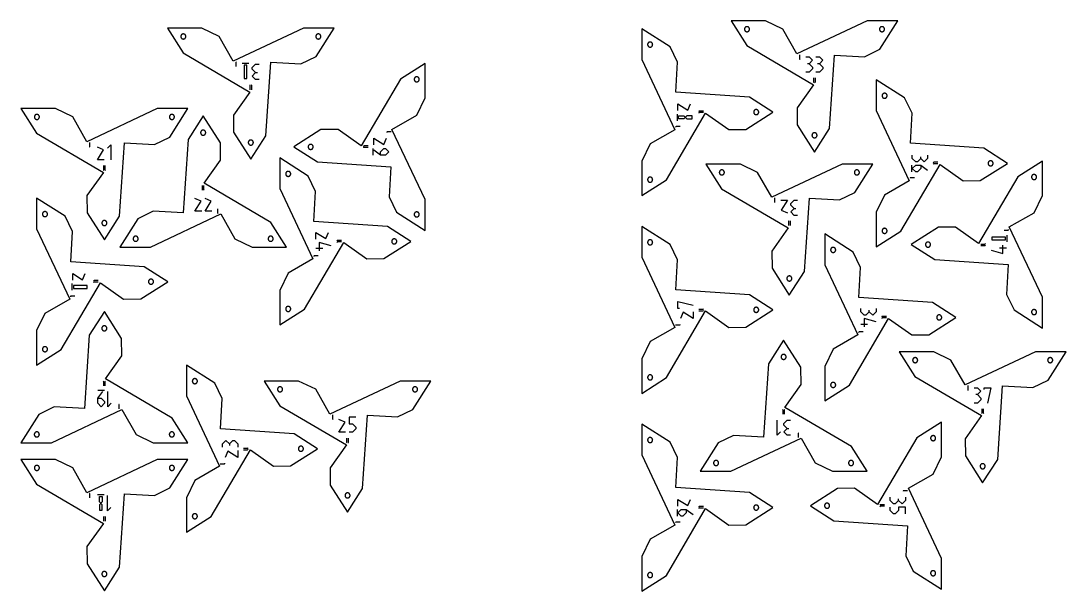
# Model space of a CAD drawing. Header units: centimetres. Extents: x 28 to 347, y 121 to 156.
# Drawn here: x 101.9 to 163.8, y 121.4 to 155.2 of the extents above; entities that cross this region are included whole.
import ezdxf

# ---------------------------------------------------------------- set-up
doc = ezdxf.new("R2010")
doc.units = ezdxf.units.CM
for name, color, linetype, true_color in [('Layer 01', 12, 'Continuous', 0xc80000), ('Layer 02', 192, 'Continuous', 0x7d26cd), ('Layer 03', 5, 'Continuous', 0x0000ff)]:
    doc.layers.add(name, color=color, linetype=linetype, true_color=true_color)

# ---------------------------------------------------------------- blocks, each defined once
blk = doc.blocks.new('k18')
at = {"layer": 'Layer 01'}
blk.add_lwpolyline([(111.794, 129.174), (109.976, 129.174), (105.811, 127.216), (104.973, 128.682), (103.95, 129.174), (101.906, 129.174), (102.836, 127.713), (106.79, 125.394), (105.815, 124.028), (105.83, 123.01), (106.85, 121.407), (107.74, 122.805), (108.036, 127.155), (109.816, 127.055), (110.725, 127.494)], close=True, dxfattribs=at)
for points in [[(102.702, 128.682), (102.702, 128.832), (102.852, 128.832), (103.002, 128.832), (103.002, 128.682), (103.002, 128.532), (102.852, 128.532), (102.702, 128.532), (102.702, 128.682)], [(110.702, 128.682), (110.702, 128.832), (110.852, 128.832), (111.002, 128.832), (111.002, 128.682), (111.002, 128.532), (110.852, 128.532), (110.702, 128.532), (110.702, 128.682)], [(106.702, 122.399), (106.702, 122.549), (106.852, 122.549), (107.002, 122.549), (107.002, 122.399), (107.002, 122.249), (106.852, 122.249), (106.702, 122.249), (106.702, 122.399)]]:
    blk.add_rational_spline(points, [1, 0.707106781187, 1, 0.707106781187, 1, 0.707106781187, 1, 0.707106781187, 1], degree=2, knots=[-0.9424778, -0.9424778, -0.9424778, -0.7068583, -0.7068583, -0.4712389, -0.4712389, -0.2356194, -0.2356194, 0, 0, 0], dxfattribs=at)
at = {"layer": 'Layer 02'}
for p, q in [((106.839, 127.09), (106.439, 127.09)), ((106.554, 126.677), (106.554, 126.993)), ((106.554, 126.993), (106.723, 126.993)), ((106.723, 126.993), (106.723, 126.677)), ((107.039, 126.14), (107.039, 127.04)), ((106.723, 126.502), (106.554, 126.677)), ((106.723, 126.677), (106.554, 126.502)), ((106.554, 126.502), (106.554, 126.187)), ((106.723, 126.187), (106.723, 126.502)), ((107.239, 126.34), (107.039, 126.14)), ((106.554, 126.187), (106.723, 126.187))]:
    blk.add_line(p, q, dxfattribs=at)
at = {"layer": 'Layer 03'}
for p, q in [((105.993, 126.904), (105.993, 127.144)), ((106.822, 125.53), (106.822, 125.77)), ((106.912, 125.53), (106.912, 125.77))]:
    blk.add_line(p, q, dxfattribs=at)
for centre in [(105.963, 127.144), (106.792, 125.77), (106.882, 125.77)]:
    blk.add_arc(centre, 0.03, 0, 90, dxfattribs=at)
blk = doc.blocks.new('k19')
at = {"layer": 'Layer 01'}
blk.add_lwpolyline([(101.906, 130.174), (103.724, 130.174), (107.889, 132.133), (108.727, 130.666), (109.75, 130.174), (111.794, 130.174), (110.864, 131.635), (106.911, 133.954), (107.885, 135.321), (107.87, 136.338), (106.85, 137.941), (105.96, 136.543), (105.665, 132.193), (103.884, 132.293), (102.975, 131.854)], close=True, dxfattribs=at)
for points in [[(106.698, 136.949), (106.698, 137.099), (106.848, 137.099), (106.998, 137.099), (106.998, 136.949), (106.998, 136.799), (106.848, 136.799), (106.698, 136.799), (106.698, 136.949)], [(102.698, 130.666), (102.698, 130.816), (102.848, 130.816), (102.998, 130.816), (102.998, 130.666), (102.998, 130.516), (102.848, 130.516), (102.698, 130.516), (102.698, 130.666)], [(110.698, 130.666), (110.698, 130.816), (110.848, 130.816), (110.998, 130.816), (110.998, 130.666), (110.998, 130.516), (110.848, 130.516), (110.698, 130.516), (110.698, 130.666)]]:
    blk.add_rational_spline(points, [1, 0.707106781187, 1, 0.707106781187, 1, 0.707106781187, 1, 0.707106781187, 1], degree=2, knots=[-0.9424778, -0.9424778, -0.9424778, -0.7068583, -0.7068583, -0.4712389, -0.4712389, -0.2356194, -0.2356194, 0, 0, 0], dxfattribs=at)
at = {"layer": 'Layer 02'}
for p, q in [((106.862, 133.259), (106.462, 133.259)), ((106.462, 132.809), (106.762, 133.209)), ((107.062, 132.309), (107.062, 133.209)), ((106.462, 132.809), (106.662, 132.809)), ((106.462, 132.509), (106.462, 132.809)), ((106.662, 132.809), (106.862, 132.609)), ((106.862, 132.609), (106.862, 132.509)), ((106.662, 132.309), (106.462, 132.509)), ((106.862, 132.509), (106.662, 132.309)), ((107.262, 132.509), (107.062, 132.309))]:
    blk.add_line(p, q, dxfattribs=at)
at = {"layer": 'Layer 03'}
for p, q in [((106.818, 133.549), (106.818, 133.789)), ((106.908, 133.549), (106.908, 133.789)), ((107.737, 132.175), (107.737, 132.415))]:
    blk.add_line(p, q, dxfattribs=at)
for centre in [(106.788, 133.789), (106.878, 133.789), (107.707, 132.415)]:
    blk.add_arc(centre, 0.03, 0, 90, dxfattribs=at)
blk = doc.blocks.new('k20')
at = {"layer": 'Layer 01'}
blk.add_lwpolyline([(102.839, 144.656), (102.839, 142.838), (104.797, 138.673), (103.331, 137.834), (102.839, 136.812), (102.839, 134.767), (104.3, 135.697), (106.619, 139.651), (107.985, 138.676), (109.003, 138.691), (110.605, 139.711), (109.208, 140.601), (104.858, 140.897), (104.958, 142.677), (104.519, 143.586)], close=True, dxfattribs=at)
for points in [[(103.331, 143.563), (103.181, 143.563), (103.181, 143.713), (103.181, 143.863), (103.331, 143.863), (103.481, 143.863), (103.481, 143.713), (103.481, 143.563), (103.331, 143.563)], [(109.614, 139.563), (109.464, 139.563), (109.464, 139.713), (109.464, 139.863), (109.614, 139.863), (109.764, 139.863), (109.764, 139.713), (109.764, 139.563), (109.614, 139.563)], [(103.331, 135.563), (103.181, 135.563), (103.181, 135.713), (103.181, 135.863), (103.331, 135.863), (103.481, 135.863), (103.481, 135.713), (103.481, 135.563), (103.331, 135.563)]]:
    blk.add_rational_spline(points, [1, 0.707106781187, 1, 0.707106781187, 1, 0.707106781187, 1, 0.707106781187, 1], degree=2, knots=[-0.9424778, -0.9424778, -0.9424778, -0.7068583, -0.7068583, -0.4712389, -0.4712389, -0.2356194, -0.2356194, 0, 0, 0], dxfattribs=at)
at = {"layer": 'Layer 02'}
for p, q in [((104.973, 139.8), (104.973, 140.2)), ((104.973, 140.2), (105.561, 139.831)), ((105.561, 139.831), (105.723, 140.2)), ((104.923, 139.6), (104.923, 139.2)), ((105.826, 139.485), (105.02, 139.485)), ((105.02, 139.485), (105.02, 139.315)), ((105.826, 139.315), (105.826, 139.485)), ((105.02, 139.315), (105.826, 139.315))]:
    blk.add_line(p, q, dxfattribs=at)
at = {"layer": 'Layer 03'}
for p, q in [((106.483, 139.774), (106.243, 139.774)), ((106.483, 139.684), (106.243, 139.684)), ((105.109, 138.854), (104.869, 138.854))]:
    blk.add_line(p, q, dxfattribs=at)
for centre in [(106.243, 139.744), (106.243, 139.654), (104.869, 138.824)]:
    blk.add_arc(centre, 0.03, 90, 180, dxfattribs=at)
blk = doc.blocks.new('k21')
at = {"layer": 'Layer 01'}
blk.add_lwpolyline([(111.794, 149.96), (109.976, 149.96), (105.811, 148.002), (104.973, 149.469), (103.95, 149.96), (101.906, 149.96), (102.836, 148.5), (106.79, 146.18), (105.815, 144.814), (105.83, 143.796), (106.85, 142.194), (107.74, 143.591), (108.036, 147.941), (109.816, 147.842), (110.725, 148.28)], close=True, dxfattribs=at)
for points in [[(103.002, 149.469), (103.002, 149.319), (102.852, 149.319), (102.702, 149.319), (102.702, 149.469), (102.702, 149.619), (102.852, 149.619), (103.002, 149.619), (103.002, 149.469)], [(111.002, 149.469), (111.002, 149.319), (110.852, 149.319), (110.702, 149.319), (110.702, 149.469), (110.702, 149.619), (110.852, 149.619), (111.002, 149.619), (111.002, 149.469)], [(107.002, 143.185), (107.002, 143.035), (106.852, 143.035), (106.702, 143.035), (106.702, 143.185), (106.702, 143.335), (106.852, 143.335), (107.002, 143.335), (107.002, 143.185)]]:
    blk.add_rational_spline(points, [1, 0.707106781187, 1, 0.707106781187, 1, 0.707106781187, 1, 0.707106781187, 1], degree=2, knots=[-0.9424778, -0.9424778, -0.9424778, -0.7068583, -0.7068583, -0.4712389, -0.4712389, -0.2356194, -0.2356194, 0, 0, 0], dxfattribs=at)
at = {"layer": 'Layer 02'}
for p, q in [((106.807, 147.514), (106.439, 147.676)), ((106.439, 146.926), (106.807, 147.514)), ((107.039, 147.626), (107.239, 147.826)), ((107.239, 147.826), (107.239, 146.926)), ((106.839, 146.926), (106.439, 146.926))]:
    blk.add_line(p, q, dxfattribs=at)
at = {"layer": 'Layer 03'}
for p, q in [((105.963, 147.96), (105.963, 147.72)), ((106.792, 146.586), (106.792, 146.346)), ((106.882, 146.586), (106.882, 146.346))]:
    blk.add_line(p, q, dxfattribs=at)
for centre in [(105.993, 147.72), (106.822, 146.346), (106.912, 146.346)]:
    blk.add_arc(centre, 0.03, 180, 270, dxfattribs=at)
blk = doc.blocks.new('k22')
at = {"layer": 'Layer 01'}
blk.add_lwpolyline([(107.761, 141.763), (109.579, 141.763), (113.744, 143.721), (114.583, 142.254), (115.605, 141.763), (117.65, 141.763), (116.72, 143.224), (112.766, 145.543), (113.74, 146.909), (113.726, 147.927), (112.705, 149.529), (111.816, 148.132), (111.52, 143.782), (109.739, 143.881), (108.831, 143.443)], close=True, dxfattribs=at)
for points in [[(112.854, 148.538), (112.854, 148.388), (112.704, 148.388), (112.554, 148.388), (112.554, 148.538), (112.554, 148.688), (112.704, 148.688), (112.854, 148.688), (112.854, 148.538)], [(108.854, 142.254), (108.854, 142.104), (108.704, 142.104), (108.554, 142.104), (108.554, 142.254), (108.554, 142.404), (108.704, 142.404), (108.854, 142.404), (108.854, 142.254)], [(116.854, 142.254), (116.854, 142.104), (116.704, 142.104), (116.554, 142.104), (116.554, 142.254), (116.554, 142.404), (116.704, 142.404), (116.854, 142.404), (116.854, 142.254)]]:
    blk.add_rational_spline(points, [1, 0.707106781187, 1, 0.707106781187, 1, 0.707106781187, 1, 0.707106781187, 1], degree=2, knots=[-0.9424778, -0.9424778, -0.9424778, -0.7068583, -0.7068583, -0.4712389, -0.4712389, -0.2356194, -0.2356194, 0, 0, 0], dxfattribs=at)
at = {"layer": 'Layer 02'}
for p, q in [((112.586, 144.485), (112.217, 144.647)), ((112.217, 143.897), (112.586, 144.485)), ((113.186, 144.485), (112.817, 144.647)), ((112.817, 143.897), (113.186, 144.485)), ((112.617, 143.897), (112.217, 143.897)), ((113.217, 143.897), (112.817, 143.897))]:
    blk.add_line(p, q, dxfattribs=at)
at = {"layer": 'Layer 03'}
for p, q in [((112.643, 145.407), (112.643, 145.167)), ((112.733, 145.407), (112.733, 145.167)), ((113.563, 144.033), (113.563, 143.793))]:
    blk.add_line(p, q, dxfattribs=at)
for centre in [(112.673, 145.167), (112.763, 145.167), (113.593, 143.793)]:
    blk.add_arc(centre, 0.03, 180, 270, dxfattribs=at)
blk = doc.blocks.new('k23')
at = {"layer": 'Layer 01'}
blk.add_lwpolyline([(111.72, 134.762), (111.72, 132.944), (113.679, 128.779), (112.212, 127.94), (111.72, 126.918), (111.72, 124.873), (113.181, 125.803), (115.5, 129.757), (116.867, 128.783), (117.884, 128.797), (119.487, 129.818), (118.089, 130.707), (113.74, 131.003), (113.839, 132.784), (113.4, 133.692)], close=True, dxfattribs=at)
for points in [[(112.212, 133.969), (112.362, 133.969), (112.362, 133.819), (112.362, 133.669), (112.212, 133.669), (112.062, 133.669), (112.062, 133.819), (112.062, 133.969), (112.212, 133.969)], [(118.495, 129.969), (118.645, 129.969), (118.645, 129.819), (118.645, 129.669), (118.495, 129.669), (118.345, 129.669), (118.345, 129.819), (118.345, 129.969), (118.495, 129.969)], [(112.212, 125.969), (112.362, 125.969), (112.362, 125.819), (112.362, 125.669), (112.212, 125.669), (112.062, 125.669), (112.062, 125.819), (112.062, 125.969), (112.212, 125.969)]]:
    blk.add_rational_spline(points, [1, 0.707106781187, 1, 0.707106781187, 1, 0.707106781187, 1, 0.707106781187, 1], degree=2, knots=[-0.9424778, -0.9424778, -0.9424778, -0.7068583, -0.7068583, -0.4712389, -0.4712389, -0.2356194, -0.2356194, 0, 0, 0], dxfattribs=at)
at = {"layer": 'Layer 02'}
for p, q in [((113.855, 130.106), (114.055, 130.306)), ((113.855, 129.906), (113.855, 130.106)), ((114.055, 130.306), (114.255, 130.106)), ((114.255, 130.106), (114.455, 130.306)), ((114.255, 130.106), (114.255, 130.006)), ((114.455, 130.306), (114.555, 130.306)), ((114.555, 130.306), (114.755, 130.106)), ((114.755, 130.106), (114.755, 129.906)), ((114.166, 129.675), (114.005, 129.306)), ((114.755, 129.306), (114.166, 129.675)), ((114.755, 129.706), (114.755, 129.306))]:
    blk.add_line(p, q, dxfattribs=at)
at = {"layer": 'Layer 03'}
for p, q in [((115.095, 129.85), (115.335, 129.85)), ((115.095, 129.76), (115.335, 129.76)), ((113.721, 128.93), (113.961, 128.93))]:
    blk.add_line(p, q, dxfattribs=at)
for centre in [(115.335, 129.88), (115.335, 129.79), (113.961, 128.96)]:
    blk.add_arc(centre, 0.03, 270, 0, dxfattribs=at)
blk = doc.blocks.new('k24')
at = {"layer": 'Layer 01'}
blk.add_lwpolyline([(117.251, 147.041), (117.251, 145.223), (119.21, 141.058), (117.743, 140.219), (117.251, 139.197), (117.251, 137.152), (118.712, 138.082), (121.031, 142.036), (122.398, 141.061), (123.415, 141.076), (125.018, 142.096), (123.62, 142.986), (119.27, 143.282), (119.37, 145.062), (118.931, 145.971)], close=True, dxfattribs=at)
for points in [[(117.743, 145.948), (117.593, 145.948), (117.593, 146.098), (117.593, 146.248), (117.743, 146.248), (117.893, 146.248), (117.893, 146.098), (117.893, 145.948), (117.743, 145.948)], [(124.026, 141.948), (123.876, 141.948), (123.876, 142.098), (123.876, 142.248), (124.026, 142.248), (124.176, 142.248), (124.176, 142.098), (124.176, 141.948), (124.026, 141.948)], [(117.743, 137.948), (117.593, 137.948), (117.593, 138.098), (117.593, 138.248), (117.743, 138.248), (117.893, 138.248), (117.893, 138.098), (117.893, 137.948), (117.743, 137.948)]]:
    blk.add_rational_spline(points, [1, 0.707106781187, 1, 0.707106781187, 1, 0.707106781187, 1, 0.707106781187, 1], degree=2, knots=[-0.9424778, -0.9424778, -0.9424778, -0.7068583, -0.7068583, -0.4712389, -0.4712389, -0.2356194, -0.2356194, 0, 0, 0], dxfattribs=at)
at = {"layer": 'Layer 02'}
for p, q in [((119.385, 142.235), (119.385, 142.635)), ((119.385, 142.635), (119.974, 142.266)), ((119.974, 142.266), (120.135, 142.635)), ((120.285, 141.835), (119.585, 142.035)), ((119.585, 142.035), (119.585, 141.535)), ((119.785, 141.685), (119.385, 141.685))]:
    blk.add_line(p, q, dxfattribs=at)
at = {"layer": 'Layer 03'}
for p, q in [((120.896, 142.159), (120.656, 142.159)), ((120.896, 142.069), (120.656, 142.069)), ((119.522, 141.239), (119.282, 141.239))]:
    blk.add_line(p, q, dxfattribs=at)
for centre in [(120.656, 142.129), (120.656, 142.039), (119.282, 141.209)]:
    blk.add_arc(centre, 0.03, 90, 180, dxfattribs=at)
blk = doc.blocks.new('k25')
at = {"layer": 'Layer 01'}
blk.add_lwpolyline([(126.202, 133.829), (124.384, 133.829), (120.219, 131.87), (119.38, 133.337), (118.358, 133.829), (116.313, 133.829), (117.243, 132.368), (121.197, 130.049), (120.222, 128.682), (120.237, 127.665), (121.258, 126.062), (122.147, 127.46), (122.443, 131.81), (124.223, 131.71), (125.132, 132.149)], close=True, dxfattribs=at)
for points in [[(117.409, 133.337), (117.409, 133.187), (117.259, 133.187), (117.109, 133.187), (117.109, 133.337), (117.109, 133.487), (117.259, 133.487), (117.409, 133.487), (117.409, 133.337)], [(125.409, 133.337), (125.409, 133.187), (125.259, 133.187), (125.109, 133.187), (125.109, 133.337), (125.109, 133.487), (125.259, 133.487), (125.409, 133.487), (125.409, 133.337)], [(121.409, 127.054), (121.409, 126.904), (121.259, 126.904), (121.109, 126.904), (121.109, 127.054), (121.109, 127.204), (121.259, 127.204), (121.409, 127.204), (121.409, 127.054)]]:
    blk.add_rational_spline(points, [1, 0.707106781187, 1, 0.707106781187, 1, 0.707106781187, 1, 0.707106781187, 1], degree=2, knots=[-0.9424778, -0.9424778, -0.9424778, -0.7068583, -0.7068583, -0.4712389, -0.4712389, -0.2356194, -0.2356194, 0, 0, 0], dxfattribs=at)
at = {"layer": 'Layer 02'}
for p, q in [((121.115, 131.383), (120.746, 131.545)), ((120.746, 130.795), (121.115, 131.383)), ((121.746, 131.695), (121.346, 131.695)), ((121.346, 131.695), (121.346, 131.295)), ((121.346, 131.295), (121.546, 131.295)), ((121.546, 131.295), (121.746, 131.095)), ((121.146, 130.795), (120.746, 130.795)), ((121.546, 130.795), (121.346, 130.795)), ((121.746, 130.995), (121.546, 130.795)), ((121.746, 131.095), (121.746, 130.995))]:
    blk.add_line(p, q, dxfattribs=at)
at = {"layer": 'Layer 03'}
for p, q in [((120.37, 131.829), (120.37, 131.589)), ((121.2, 130.454), (121.2, 130.214)), ((121.29, 130.454), (121.29, 130.214))]:
    blk.add_line(p, q, dxfattribs=at)
for centre in [(120.4, 131.589), (121.23, 130.214), (121.32, 130.214)]:
    blk.add_arc(centre, 0.03, 180, 270, dxfattribs=at)
blk = doc.blocks.new('k29')
at = {"layer": 'Layer 01'}
blk.add_lwpolyline([(125.849, 142.752), (125.849, 144.57), (123.891, 148.735), (125.358, 149.574), (125.849, 150.596), (125.849, 152.641), (124.389, 151.711), (122.069, 147.757), (120.703, 148.732), (119.686, 148.717), (118.083, 147.697), (119.481, 146.807), (123.83, 146.511), (123.731, 144.731), (124.169, 143.822)], close=True, dxfattribs=at)
for points in [[(125.358, 151.545), (125.208, 151.545), (125.208, 151.695), (125.208, 151.845), (125.358, 151.845), (125.508, 151.845), (125.508, 151.695), (125.508, 151.545), (125.358, 151.545)], [(119.074, 147.545), (118.924, 147.545), (118.924, 147.695), (118.924, 147.845), (119.074, 147.845), (119.224, 147.845), (119.224, 147.695), (119.224, 147.545), (119.074, 147.545)], [(125.358, 143.545), (125.208, 143.545), (125.208, 143.695), (125.208, 143.845), (125.358, 143.845), (125.508, 143.845), (125.508, 143.695), (125.508, 143.545), (125.358, 143.545)]]:
    blk.add_rational_spline(points, [1, 0.707106781187, 1, 0.707106781187, 1, 0.707106781187, 1, 0.707106781187, 1], degree=2, knots=[-0.9424778, -0.9424778, -0.9424778, -0.7068583, -0.7068583, -0.4712389, -0.4712389, -0.2356194, -0.2356194, 0, 0, 0], dxfattribs=at)
at = {"layer": 'Layer 02'}
for p, q in [((122.815, 147.808), (122.815, 148.208)), ((122.815, 148.208), (123.403, 147.839)), ((123.403, 147.839), (123.565, 148.208)), ((122.765, 147.608), (122.765, 147.208)), ((123.215, 147.208), (122.815, 147.508)), ((123.215, 147.408), (123.415, 147.608)), ((123.215, 147.208), (123.215, 147.408)), ((123.415, 147.608), (123.515, 147.608)), ((123.515, 147.608), (123.715, 147.408)), ((123.715, 147.408), (123.515, 147.208)), ((123.515, 147.208), (123.215, 147.208))]:
    blk.add_line(p, q, dxfattribs=at)
at = {"layer": 'Layer 03'}
for p, q in [((123.849, 148.584), (123.609, 148.584)), ((122.475, 147.754), (122.235, 147.754)), ((122.475, 147.664), (122.235, 147.664))]:
    blk.add_line(p, q, dxfattribs=at)
for centre in [(123.609, 148.554), (122.235, 147.724), (122.235, 147.634)]:
    blk.add_arc(centre, 0.03, 90, 180, dxfattribs=at)
blk = doc.blocks.new('k30')
at = {"layer": 'Layer 01'}
blk.add_lwpolyline([(120.471, 154.726), (118.653, 154.726), (114.488, 152.768), (113.65, 154.234), (112.627, 154.726), (110.582, 154.726), (111.512, 153.265), (115.466, 150.946), (114.492, 149.58), (114.506, 148.562), (115.527, 146.96), (116.417, 148.357), (116.712, 152.707), (118.493, 152.607), (119.402, 153.046)], close=True, dxfattribs=at)
for points in [[(111.378, 154.234), (111.378, 154.384), (111.528, 154.384), (111.678, 154.384), (111.678, 154.234), (111.678, 154.084), (111.528, 154.084), (111.378, 154.084), (111.378, 154.234)], [(119.378, 154.234), (119.378, 154.384), (119.528, 154.384), (119.678, 154.384), (119.678, 154.234), (119.678, 154.084), (119.528, 154.084), (119.378, 154.084), (119.378, 154.234)], [(115.378, 147.951), (115.378, 148.101), (115.528, 148.101), (115.678, 148.101), (115.678, 147.951), (115.678, 147.801), (115.528, 147.801), (115.378, 147.801), (115.378, 147.951)]]:
    blk.add_rational_spline(points, [1, 0.707106781187, 1, 0.707106781187, 1, 0.707106781187, 1, 0.707106781187, 1], degree=2, knots=[-0.9424778, -0.9424778, -0.9424778, -0.7068583, -0.7068583, -0.4712389, -0.4712389, -0.2356194, -0.2356194, 0, 0, 0], dxfattribs=at)
at = {"layer": 'Layer 02'}
for p, q in [((115.415, 152.642), (115.015, 152.642)), ((115.3, 152.545), (115.13, 152.545)), ((115.13, 152.545), (115.13, 151.739)), ((115.3, 151.739), (115.3, 152.545)), ((115.615, 152.392), (115.815, 152.592)), ((115.615, 152.292), (115.615, 152.392)), ((115.815, 152.592), (116.015, 152.592)), ((115.13, 151.739), (115.3, 151.739)), ((115.815, 152.092), (115.615, 152.292)), ((115.615, 151.892), (115.815, 152.092)), ((115.815, 151.692), (115.615, 151.892)), ((115.815, 152.092), (115.915, 152.092)), ((116.015, 151.692), (115.815, 151.692))]:
    blk.add_line(p, q, dxfattribs=at)
at = {"layer": 'Layer 03'}
for p, q in [((114.669, 152.456), (114.669, 152.696)), ((115.499, 151.082), (115.499, 151.322)), ((115.589, 151.082), (115.589, 151.322))]:
    blk.add_line(p, q, dxfattribs=at)
for centre, start in [((114.639, 152.696), 0), ((115.469, 151.322), 0), ((115.559, 151.322), 360)]:
    blk.add_arc(centre, 0.03, start, 90, dxfattribs=at)
blk = doc.blocks.new('k26')
at = {"layer": 'Layer 01'}
blk.add_lwpolyline([(138.696, 131.276), (138.696, 129.458), (140.654, 125.293), (139.187, 124.455), (138.696, 123.432), (138.696, 121.387), (140.157, 122.317), (142.476, 126.271), (143.842, 125.297), (144.86, 125.311), (146.462, 126.332), (145.065, 127.222), (140.715, 127.517), (140.814, 129.298), (140.376, 130.207)], close=True, dxfattribs=at)
for points in [[(139.187, 130.183), (139.037, 130.183), (139.037, 130.333), (139.037, 130.483), (139.187, 130.483), (139.337, 130.483), (139.337, 130.333), (139.337, 130.183), (139.187, 130.183)], [(145.471, 126.183), (145.321, 126.183), (145.321, 126.333), (145.321, 126.483), (145.471, 126.483), (145.621, 126.483), (145.621, 126.333), (145.621, 126.183), (145.471, 126.183)], [(139.187, 122.183), (139.037, 122.183), (139.037, 122.333), (139.037, 122.483), (139.187, 122.483), (139.337, 122.483), (139.337, 122.333), (139.337, 122.183), (139.187, 122.183)]]:
    blk.add_rational_spline(points, [1, 0.707106781187, 1, 0.707106781187, 1, 0.707106781187, 1, 0.707106781187, 1], degree=2, knots=[-0.9424778, -0.9424778, -0.9424778, -0.7068583, -0.7068583, -0.4712389, -0.4712389, -0.2356194, -0.2356194, 0, 0, 0], dxfattribs=at)
at = {"layer": 'Layer 02'}
for p, q in [((140.83, 126.42), (140.83, 126.82)), ((140.83, 126.82), (141.418, 126.451)), ((141.418, 126.451), (141.58, 126.82)), ((140.78, 126.22), (140.78, 125.82)), ((140.83, 126.02), (141.03, 126.22)), ((141.03, 125.82), (140.83, 126.02)), ((141.03, 126.22), (141.33, 126.22)), ((141.13, 125.82), (141.03, 125.82)), ((141.33, 126.02), (141.13, 125.82)), ((141.33, 126.22), (141.33, 126.02)), ((141.33, 126.22), (141.73, 125.92))]:
    blk.add_line(p, q, dxfattribs=at)
at = {"layer": 'Layer 03'}
for p, q in [((142.34, 126.394), (142.1, 126.394)), ((142.34, 126.304), (142.1, 126.304)), ((140.966, 125.474), (140.726, 125.474))]:
    blk.add_line(p, q, dxfattribs=at)
for centre in [(142.1, 126.364), (142.1, 126.274), (140.726, 125.444)]:
    blk.add_arc(centre, 0.03, 90, 180, dxfattribs=at)
blk = doc.blocks.new('k27')
at = {"layer": 'Layer 01'}
blk.add_lwpolyline([(138.696, 142.987), (138.696, 141.169), (140.654, 137.004), (139.187, 136.165), (138.696, 135.143), (138.696, 133.098), (140.157, 134.028), (142.476, 137.982), (143.842, 137.007), (144.86, 137.022), (146.462, 138.042), (145.065, 138.932), (140.715, 139.228), (140.814, 141.008), (140.376, 141.917)], close=True, dxfattribs=at)
for points in [[(139.187, 142.194), (139.337, 142.194), (139.337, 142.044), (139.337, 141.894), (139.187, 141.894), (139.037, 141.894), (139.037, 142.044), (139.037, 142.194), (139.187, 142.194)], [(145.471, 138.194), (145.621, 138.194), (145.621, 138.044), (145.621, 137.894), (145.471, 137.894), (145.321, 137.894), (145.321, 138.044), (145.321, 138.194), (145.471, 138.194)], [(139.187, 134.194), (139.337, 134.194), (139.337, 134.044), (139.337, 133.894), (139.187, 133.894), (139.037, 133.894), (139.037, 134.044), (139.037, 134.194), (139.187, 134.194)]]:
    blk.add_rational_spline(points, [1, 0.707106781187, 1, 0.707106781187, 1, 0.707106781187, 1, 0.707106781187, 1], degree=2, knots=[-0.9424778, -0.9424778, -0.9424778, -0.7068583, -0.7068583, -0.4712389, -0.4712389, -0.2356194, -0.2356194, 0, 0, 0], dxfattribs=at)
at = {"layer": 'Layer 02'}
for p, q in [((140.83, 138.131), (140.83, 138.531)), ((140.83, 138.531), (141.73, 138.331)), ((140.93, 138.131), (140.83, 138.131)), ((141.142, 137.9), (140.98, 137.531)), ((141.73, 137.531), (141.142, 137.9)), ((141.73, 137.931), (141.73, 137.531))]:
    blk.add_line(p, q, dxfattribs=at)
at = {"layer": 'Layer 03'}
for p, q in [((142.07, 138.075), (142.31, 138.075)), ((142.07, 137.985), (142.31, 137.985)), ((140.696, 137.155), (140.936, 137.155))]:
    blk.add_line(p, q, dxfattribs=at)
for centre, end in [((142.31, 138.105), 0), ((142.31, 138.015), 360), ((140.936, 137.185), 0)]:
    blk.add_arc(centre, 0.03, 270, end, dxfattribs=at)
blk = doc.blocks.new('k28')
at = {"layer": 'Layer 01'}
blk.add_lwpolyline([(138.696, 154.697), (138.696, 152.879), (140.654, 148.715), (139.187, 147.876), (138.696, 146.853), (138.696, 144.809), (140.157, 145.739), (142.476, 149.693), (143.842, 148.718), (144.86, 148.733), (146.462, 149.753), (145.065, 150.643), (140.715, 150.939), (140.814, 152.719), (140.376, 153.628)], close=True, dxfattribs=at)
for points in [[(139.187, 153.605), (139.037, 153.605), (139.037, 153.755), (139.037, 153.905), (139.187, 153.905), (139.337, 153.905), (139.337, 153.755), (139.337, 153.605), (139.187, 153.605)], [(145.471, 149.605), (145.321, 149.605), (145.321, 149.755), (145.321, 149.905), (145.471, 149.905), (145.621, 149.905), (145.621, 149.755), (145.621, 149.605), (145.471, 149.605)], [(139.187, 145.605), (139.037, 145.605), (139.037, 145.755), (139.037, 145.905), (139.187, 145.905), (139.337, 145.905), (139.337, 145.755), (139.337, 145.605), (139.187, 145.605)]]:
    blk.add_rational_spline(points, [1, 0.707106781187, 1, 0.707106781187, 1, 0.707106781187, 1, 0.707106781187, 1], degree=2, knots=[-0.9424778, -0.9424778, -0.9424778, -0.7068583, -0.7068583, -0.4712389, -0.4712389, -0.2356194, -0.2356194, 0, 0, 0], dxfattribs=at)
at = {"layer": 'Layer 02'}
for p, q in [((140.83, 149.842), (140.83, 150.242)), ((140.83, 150.242), (141.418, 149.873)), ((141.418, 149.873), (141.58, 150.242)), ((140.78, 149.642), (140.78, 149.242)), ((140.877, 149.357), (140.877, 149.526)), ((140.877, 149.526), (141.193, 149.526)), ((141.193, 149.357), (140.877, 149.357)), ((141.368, 149.526), (141.193, 149.357)), ((141.193, 149.526), (141.368, 149.357)), ((141.683, 149.526), (141.368, 149.526)), ((141.368, 149.357), (141.683, 149.357)), ((141.683, 149.357), (141.683, 149.526))]:
    blk.add_line(p, q, dxfattribs=at)
at = {"layer": 'Layer 03'}
for p, q in [((142.34, 149.816), (142.1, 149.816)), ((142.34, 149.726), (142.1, 149.726)), ((140.966, 148.896), (140.726, 148.896))]:
    blk.add_line(p, q, dxfattribs=at)
for centre in [(142.1, 149.786), (142.1, 149.696), (140.726, 148.866)]:
    blk.add_arc(centre, 0.03, 90, 180, dxfattribs=at)
blk = doc.blocks.new('k31')
at = {"layer": 'Layer 01'}
blk.add_lwpolyline([(142.153, 128.483), (143.971, 128.483), (148.136, 130.441), (148.974, 128.974), (149.997, 128.483), (152.041, 128.483), (151.111, 129.943), (147.158, 132.263), (148.132, 133.629), (148.117, 134.646), (147.097, 136.249), (146.207, 134.851), (145.912, 130.502), (144.131, 130.601), (143.222, 130.163)], close=True, dxfattribs=at)
for points in [[(146.945, 135.258), (146.945, 135.408), (147.095, 135.408), (147.245, 135.408), (147.245, 135.258), (147.245, 135.108), (147.095, 135.108), (146.945, 135.108), (146.945, 135.258)], [(142.945, 128.974), (142.945, 129.124), (143.095, 129.124), (143.245, 129.124), (143.245, 128.974), (143.245, 128.824), (143.095, 128.824), (142.945, 128.824), (142.945, 128.974)], [(150.945, 128.974), (150.945, 129.124), (151.095, 129.124), (151.245, 129.124), (151.245, 128.974), (151.245, 128.824), (151.095, 128.824), (150.945, 128.824), (150.945, 128.974)]]:
    blk.add_rational_spline(points, [1, 0.707106781187, 1, 0.707106781187, 1, 0.707106781187, 1, 0.707106781187, 1], degree=2, knots=[-0.9424778, -0.9424778, -0.9424778, -0.7068583, -0.7068583, -0.4712389, -0.4712389, -0.2356194, -0.2356194, 0, 0, 0], dxfattribs=at)
at = {"layer": 'Layer 02'}
for p, q in [((146.709, 130.617), (146.709, 131.517)), ((147.109, 131.317), (147.309, 131.517)), ((147.109, 131.217), (147.109, 131.317)), ((147.309, 131.517), (147.509, 131.517)), ((146.909, 130.817), (146.709, 130.617)), ((147.309, 131.017), (147.109, 131.217)), ((147.109, 130.817), (147.309, 131.017)), ((147.309, 130.617), (147.109, 130.817)), ((147.309, 131.017), (147.409, 131.017)), ((147.509, 130.617), (147.309, 130.617))]:
    blk.add_line(p, q, dxfattribs=at)
at = {"layer": 'Layer 03'}
for p, q in [((147.065, 131.857), (147.065, 132.097)), ((147.155, 131.857), (147.155, 132.097)), ((147.984, 130.483), (147.984, 130.723))]:
    blk.add_line(p, q, dxfattribs=at)
for centre, start in [((147.035, 132.097), 0), ((147.125, 132.097), 360), ((147.954, 130.723), 0)]:
    blk.add_arc(centre, 0.03, start, 90, dxfattribs=at)
blk = doc.blocks.new('k32')
at = {"layer": 'Layer 01'}
blk.add_lwpolyline([(152.379, 146.676), (150.561, 146.676), (146.396, 144.717), (145.557, 146.184), (144.535, 146.676), (142.49, 146.676), (143.42, 145.215), (147.374, 142.896), (146.399, 141.529), (146.414, 140.512), (147.434, 138.909), (148.324, 140.307), (148.62, 144.656), (150.4, 144.557), (151.309, 144.996)], close=True, dxfattribs=at)
for points in [[(143.286, 146.184), (143.286, 146.334), (143.436, 146.334), (143.586, 146.334), (143.586, 146.184), (143.586, 146.034), (143.436, 146.034), (143.286, 146.034), (143.286, 146.184)], [(151.286, 146.184), (151.286, 146.334), (151.436, 146.334), (151.586, 146.334), (151.586, 146.184), (151.586, 146.034), (151.436, 146.034), (151.286, 146.034), (151.286, 146.184)], [(147.286, 139.901), (147.286, 140.051), (147.436, 140.051), (147.586, 140.051), (147.586, 139.901), (147.586, 139.751), (147.436, 139.751), (147.286, 139.751), (147.286, 139.901)]]:
    blk.add_rational_spline(points, [1, 0.707106781187, 1, 0.707106781187, 1, 0.707106781187, 1, 0.707106781187, 1], degree=2, knots=[-0.9424778, -0.9424778, -0.9424778, -0.7068583, -0.7068583, -0.4712389, -0.4712389, -0.2356194, -0.2356194, 0, 0, 0], dxfattribs=at)
at = {"layer": 'Layer 02'}
for p, q in [((146.923, 144.541), (147.323, 144.541)), ((147.323, 144.541), (146.954, 143.953)), ((147.523, 144.341), (147.723, 144.541)), ((147.523, 144.241), (147.523, 144.341)), ((147.723, 144.541), (147.923, 144.541)), ((146.954, 143.953), (147.323, 143.791)), ((147.723, 144.041), (147.523, 144.241)), ((147.523, 143.841), (147.723, 144.041)), ((147.723, 143.641), (147.523, 143.841)), ((147.723, 144.041), (147.823, 144.041)), ((147.923, 143.641), (147.723, 143.641))]:
    blk.add_line(p, q, dxfattribs=at)
at = {"layer": 'Layer 03'}
for p, q in [((146.577, 144.405), (146.577, 144.645)), ((147.407, 143.031), (147.407, 143.271)), ((147.497, 143.031), (147.497, 143.271))]:
    blk.add_line(p, q, dxfattribs=at)
for centre, start in [((146.547, 144.645), 0), ((147.377, 143.271), 0), ((147.467, 143.271), 360)]:
    blk.add_arc(centre, 0.03, start, 90, dxfattribs=at)
blk = doc.blocks.new('k33')
at = {"layer": 'Layer 01'}
blk.add_lwpolyline([(153.869, 155.157), (152.051, 155.157), (147.886, 153.198), (147.048, 154.665), (146.025, 155.157), (143.98, 155.157), (144.91, 153.696), (148.864, 151.376), (147.89, 150.01), (147.904, 148.993), (148.925, 147.39), (149.815, 148.788), (150.11, 153.137), (151.891, 153.038), (152.8, 153.477)], close=True, dxfattribs=at)
for points in [[(145.076, 154.665), (145.076, 154.515), (144.926, 154.515), (144.776, 154.515), (144.776, 154.665), (144.776, 154.815), (144.926, 154.815), (145.076, 154.815), (145.076, 154.665)], [(153.076, 154.665), (153.076, 154.515), (152.926, 154.515), (152.776, 154.515), (152.776, 154.665), (152.776, 154.815), (152.926, 154.815), (153.076, 154.815), (153.076, 154.665)], [(149.076, 148.382), (149.076, 148.232), (148.926, 148.232), (148.776, 148.232), (148.776, 148.382), (148.776, 148.532), (148.926, 148.532), (149.076, 148.532), (149.076, 148.382)]]:
    blk.add_rational_spline(points, [1, 0.707106781187, 1, 0.707106781187, 1, 0.707106781187, 1, 0.707106781187, 1], degree=2, knots=[-0.9424778, -0.9424778, -0.9424778, -0.7068583, -0.7068583, -0.4712389, -0.4712389, -0.2356194, -0.2356194, 0, 0, 0], dxfattribs=at)
at = {"layer": 'Layer 02'}
for p, q in [((148.413, 153.022), (148.613, 153.022)), ((148.613, 153.022), (148.813, 152.822)), ((149.013, 153.022), (149.213, 153.022)), ((149.213, 153.022), (149.413, 152.822)), ((148.613, 152.622), (148.513, 152.622)), ((148.813, 152.822), (148.613, 152.622)), ((148.613, 152.622), (148.813, 152.422)), ((148.813, 152.422), (148.813, 152.322)), ((149.213, 152.622), (149.113, 152.622)), ((149.413, 152.822), (149.213, 152.622)), ((149.213, 152.622), (149.413, 152.422)), ((149.413, 152.422), (149.413, 152.322)), ((148.613, 152.122), (148.413, 152.122)), ((148.813, 152.322), (148.613, 152.122)), ((149.213, 152.122), (149.013, 152.122)), ((149.413, 152.322), (149.213, 152.122))]:
    blk.add_line(p, q, dxfattribs=at)
at = {"layer": 'Layer 03'}
for p, q in [((148.037, 153.156), (148.037, 152.916)), ((148.867, 151.782), (148.867, 151.542)), ((148.957, 151.782), (148.957, 151.542))]:
    blk.add_line(p, q, dxfattribs=at)
for centre in [(148.067, 152.916), (148.897, 151.542), (148.987, 151.542)]:
    blk.add_arc(centre, 0.03, 180, 270, dxfattribs=at)
blk = doc.blocks.new('k34')
at = {"layer": 'Layer 01'}
blk.add_lwpolyline([(149.539, 142.538), (149.539, 140.72), (151.498, 136.556), (150.031, 135.717), (149.539, 134.694), (149.539, 132.65), (151, 133.58), (153.319, 137.534), (154.686, 136.559), (155.703, 136.574), (157.306, 137.594), (155.908, 138.484), (151.558, 138.78), (151.658, 140.56), (151.219, 141.469)], close=True, dxfattribs=at)
for points in [[(150.031, 141.446), (149.881, 141.446), (149.881, 141.596), (149.881, 141.746), (150.031, 141.746), (150.181, 141.746), (150.181, 141.596), (150.181, 141.446), (150.031, 141.446)], [(156.314, 137.446), (156.164, 137.446), (156.164, 137.596), (156.164, 137.746), (156.314, 137.746), (156.464, 137.746), (156.464, 137.596), (156.464, 137.446), (156.314, 137.446)], [(150.031, 133.446), (149.881, 133.446), (149.881, 133.596), (149.881, 133.746), (150.031, 133.746), (150.181, 133.746), (150.181, 133.596), (150.181, 133.446), (150.031, 133.446)]]:
    blk.add_rational_spline(points, [1, 0.707106781187, 1, 0.707106781187, 1, 0.707106781187, 1, 0.707106781187, 1], degree=2, knots=[-0.9424778, -0.9424778, -0.9424778, -0.7068583, -0.7068583, -0.4712389, -0.4712389, -0.2356194, -0.2356194, 0, 0, 0], dxfattribs=at)
at = {"layer": 'Layer 02'}
for p, q in [((151.673, 137.933), (151.673, 138.133)), ((152.573, 138.133), (152.573, 137.933)), ((151.873, 137.733), (151.673, 137.933)), ((151.973, 137.733), (151.873, 137.733)), ((152.573, 137.333), (151.873, 137.533)), ((151.873, 137.533), (151.873, 137.033)), ((152.173, 137.933), (151.973, 137.733)), ((152.173, 137.933), (152.173, 138.033)), ((152.373, 137.733), (152.173, 137.933)), ((152.573, 137.933), (152.373, 137.733)), ((152.073, 137.183), (151.673, 137.183))]:
    blk.add_line(p, q, dxfattribs=at)
at = {"layer": 'Layer 03'}
for p, q in [((153.184, 137.657), (152.944, 137.657)), ((153.184, 137.567), (152.944, 137.567)), ((151.809, 136.737), (151.569, 136.737))]:
    blk.add_line(p, q, dxfattribs=at)
for centre in [(152.944, 137.627), (152.944, 137.537), (151.569, 136.707)]:
    blk.add_arc(centre, 0.03, 90, 180, dxfattribs=at)
blk = doc.blocks.new('k35')
at = {"layer": 'Layer 01'}
blk.add_lwpolyline([(156.446, 121.501), (156.446, 123.319), (154.487, 127.484), (155.954, 128.322), (156.446, 129.345), (156.446, 131.39), (154.985, 130.46), (152.666, 126.506), (151.299, 127.48), (150.282, 127.466), (148.679, 126.445), (150.077, 125.555), (154.427, 125.26), (154.327, 123.479), (154.766, 122.57)], close=True, dxfattribs=at)
for points in [[(155.954, 130.294), (155.804, 130.294), (155.804, 130.444), (155.804, 130.594), (155.954, 130.594), (156.104, 130.594), (156.104, 130.444), (156.104, 130.294), (155.954, 130.294)], [(149.671, 126.294), (149.521, 126.294), (149.521, 126.444), (149.521, 126.594), (149.671, 126.594), (149.821, 126.594), (149.821, 126.444), (149.821, 126.294), (149.671, 126.294)], [(155.954, 122.294), (155.804, 122.294), (155.804, 122.444), (155.804, 122.594), (155.954, 122.594), (156.104, 122.594), (156.104, 122.444), (156.104, 122.294), (155.954, 122.294)]]:
    blk.add_rational_spline(points, [1, 0.707106781187, 1, 0.707106781187, 1, 0.707106781187, 1, 0.707106781187, 1], degree=2, knots=[-0.9424778, -0.9424778, -0.9424778, -0.7068583, -0.7068583, -0.4712389, -0.4712389, -0.2356194, -0.2356194, 0, 0, 0], dxfattribs=at)
at = {"layer": 'Layer 02'}
for p, q in [((153.412, 126.757), (153.412, 126.957)), ((154.312, 126.957), (154.312, 126.757)), ((153.612, 126.557), (153.412, 126.757)), ((153.412, 126.157), (153.412, 126.357)), ((153.712, 126.557), (153.612, 126.557)), ((153.912, 126.757), (153.712, 126.557)), ((153.912, 126.757), (153.912, 126.857)), ((154.112, 126.557), (153.912, 126.757)), ((154.312, 126.357), (153.912, 126.357)), ((153.912, 126.357), (153.912, 126.157)), ((154.312, 126.757), (154.112, 126.557)), ((154.312, 125.957), (154.312, 126.357)), ((153.612, 125.957), (153.412, 126.157)), ((153.712, 125.957), (153.612, 125.957)), ((153.912, 126.157), (153.712, 125.957))]:
    blk.add_line(p, q, dxfattribs=at)
at = {"layer": 'Layer 03'}
for p, q in [((154.445, 127.333), (154.205, 127.333)), ((153.071, 126.503), (152.831, 126.503)), ((153.071, 126.413), (152.831, 126.413))]:
    blk.add_line(p, q, dxfattribs=at)
for centre in [(154.205, 127.303), (152.831, 126.473), (152.831, 126.383)]:
    blk.add_arc(centre, 0.03, 90, 180, dxfattribs=at)
blk = doc.blocks.new('k36')
at = {"layer": 'Layer 01'}
blk.add_lwpolyline([(152.586, 151.666), (152.586, 149.848), (154.544, 145.683), (153.078, 144.844), (152.586, 143.822), (152.586, 141.777), (154.047, 142.707), (156.366, 146.661), (157.732, 145.686), (158.75, 145.701), (160.352, 146.721), (158.955, 147.611), (154.605, 147.907), (154.705, 149.687), (154.266, 150.596)], close=True, dxfattribs=at)
for points in [[(153.078, 150.573), (152.928, 150.573), (152.928, 150.723), (152.928, 150.873), (153.078, 150.873), (153.228, 150.873), (153.228, 150.723), (153.228, 150.573), (153.078, 150.573)], [(159.361, 146.573), (159.211, 146.573), (159.211, 146.723), (159.211, 146.873), (159.361, 146.873), (159.511, 146.873), (159.511, 146.723), (159.511, 146.573), (159.361, 146.573)], [(153.078, 142.573), (152.928, 142.573), (152.928, 142.723), (152.928, 142.873), (153.078, 142.873), (153.228, 142.873), (153.228, 142.723), (153.228, 142.573), (153.078, 142.573)]]:
    blk.add_rational_spline(points, [1, 0.707106781187, 1, 0.707106781187, 1, 0.707106781187, 1, 0.707106781187, 1], degree=2, knots=[-0.9424778, -0.9424778, -0.9424778, -0.7068583, -0.7068583, -0.4712389, -0.4712389, -0.2356194, -0.2356194, 0, 0, 0], dxfattribs=at)
at = {"layer": 'Layer 02'}
for p, q in [((154.72, 147.01), (154.72, 147.21)), ((154.92, 146.81), (154.72, 147.01)), ((155.02, 146.81), (154.92, 146.81)), ((155.22, 147.01), (155.02, 146.81)), ((155.22, 147.01), (155.22, 147.11)), ((155.42, 146.81), (155.22, 147.01)), ((155.62, 147.01), (155.42, 146.81)), ((155.62, 147.21), (155.62, 147.01)), ((154.67, 146.61), (154.67, 146.21)), ((154.72, 146.41), (154.92, 146.61)), ((154.92, 146.21), (154.72, 146.41)), ((154.92, 146.61), (155.22, 146.61)), ((155.02, 146.21), (154.92, 146.21)), ((155.22, 146.41), (155.02, 146.21)), ((155.22, 146.61), (155.22, 146.41)), ((155.22, 146.61), (155.62, 146.31))]:
    blk.add_line(p, q, dxfattribs=at)
at = {"layer": 'Layer 03'}
for p, q in [((156.23, 146.784), (155.99, 146.784)), ((156.23, 146.694), (155.99, 146.694)), ((154.856, 145.864), (154.616, 145.864))]:
    blk.add_line(p, q, dxfattribs=at)
for centre in [(155.99, 146.754), (155.99, 146.664), (154.616, 145.834)]:
    blk.add_arc(centre, 0.03, 90, 180, dxfattribs=at)
blk = doc.blocks.new('k37')
at = {"layer": 'Layer 01'}
blk.add_lwpolyline([(163.832, 135.557), (162.014, 135.557), (157.849, 133.598), (157.011, 135.065), (155.988, 135.557), (153.944, 135.557), (154.874, 134.096), (158.827, 131.777), (157.853, 130.41), (157.868, 129.393), (158.888, 127.79), (159.778, 129.188), (160.073, 133.537), (161.854, 133.438), (162.763, 133.877)], close=True, dxfattribs=at)
for points in [[(155.04, 135.065), (155.04, 134.915), (154.89, 134.915), (154.74, 134.915), (154.74, 135.065), (154.74, 135.215), (154.89, 135.215), (155.04, 135.215), (155.04, 135.065)], [(163.04, 135.065), (163.04, 134.915), (162.89, 134.915), (162.74, 134.915), (162.74, 135.065), (162.74, 135.215), (162.89, 135.215), (163.04, 135.215), (163.04, 135.065)], [(159.04, 128.782), (159.04, 128.632), (158.89, 128.632), (158.74, 128.632), (158.74, 128.782), (158.74, 128.932), (158.89, 128.932), (159.04, 128.932), (159.04, 128.782)]]:
    blk.add_rational_spline(points, [1, 0.707106781187, 1, 0.707106781187, 1, 0.707106781187, 1, 0.707106781187, 1], degree=2, knots=[-0.9424778, -0.9424778, -0.9424778, -0.7068583, -0.7068583, -0.4712389, -0.4712389, -0.2356194, -0.2356194, 0, 0, 0], dxfattribs=at)
at = {"layer": 'Layer 02'}
for p, q in [((158.376, 133.422), (158.576, 133.422)), ((158.576, 133.422), (158.776, 133.222)), ((158.776, 133.222), (158.576, 133.022)), ((158.976, 133.322), (158.976, 133.422)), ((158.976, 133.422), (159.376, 133.422)), ((159.376, 133.422), (159.176, 132.522)), ((158.576, 133.022), (158.476, 133.022)), ((158.576, 133.022), (158.776, 132.822)), ((158.776, 132.722), (158.576, 132.522)), ((158.776, 132.822), (158.776, 132.722)), ((158.576, 132.522), (158.376, 132.522))]:
    blk.add_line(p, q, dxfattribs=at)
at = {"layer": 'Layer 03'}
for p, q in [((158.001, 133.556), (158.001, 133.316)), ((158.83, 132.182), (158.83, 131.942)), ((158.92, 132.182), (158.92, 131.942))]:
    blk.add_line(p, q, dxfattribs=at)
for centre in [(158.031, 133.316), (158.86, 131.942), (158.95, 131.942)]:
    blk.add_arc(centre, 0.03, 180, 270, dxfattribs=at)
blk = doc.blocks.new('k40')
at = {"layer": 'Layer 01'}
blk.add_lwpolyline([(162.426, 136.968), (162.426, 138.786), (160.468, 142.951), (161.935, 143.789), (162.426, 144.812), (162.426, 146.856), (160.966, 145.926), (158.646, 141.973), (157.28, 142.947), (156.263, 142.932), (154.66, 141.912), (156.058, 141.022), (160.407, 140.727), (160.308, 138.946), (160.747, 138.037)], close=True, dxfattribs=at)
for points in [[(161.935, 146.06), (162.085, 146.06), (162.085, 145.91), (162.085, 145.76), (161.935, 145.76), (161.785, 145.76), (161.785, 145.91), (161.785, 146.06), (161.935, 146.06)], [(155.651, 142.06), (155.801, 142.06), (155.801, 141.91), (155.801, 141.76), (155.651, 141.76), (155.501, 141.76), (155.501, 141.91), (155.501, 142.06), (155.651, 142.06)], [(161.935, 138.06), (162.085, 138.06), (162.085, 137.91), (162.085, 137.76), (161.935, 137.76), (161.785, 137.76), (161.785, 137.91), (161.785, 138.06), (161.935, 138.06)]]:
    blk.add_rational_spline(points, [1, 0.707106781187, 1, 0.707106781187, 1, 0.707106781187, 1, 0.707106781187, 1], degree=2, knots=[-0.9424778, -0.9424778, -0.9424778, -0.7068583, -0.7068583, -0.4712389, -0.4712389, -0.2356194, -0.2356194, 0, 0, 0], dxfattribs=at)
at = {"layer": 'Layer 02'}
for p, q in [((160.342, 142.074), (160.342, 142.474)), ((160.245, 142.358), (159.439, 142.358)), ((159.439, 142.358), (159.439, 142.189)), ((159.439, 142.189), (160.245, 142.189)), ((160.092, 141.374), (160.092, 141.874)), ((160.245, 142.189), (160.245, 142.358)), ((159.392, 141.574), (160.092, 141.374)), ((159.892, 141.724), (160.292, 141.724))]:
    blk.add_line(p, q, dxfattribs=at)
at = {"layer": 'Layer 03'}
for p, q in [((160.156, 142.769), (160.396, 142.769)), ((158.782, 141.94), (159.022, 141.94)), ((158.782, 141.85), (159.022, 141.85))]:
    blk.add_line(p, q, dxfattribs=at)
for centre in [(160.396, 142.799), (159.022, 141.97), (159.022, 141.88)]:
    blk.add_arc(centre, 0.03, 270, 0, dxfattribs=at)

msp = doc.modelspace()

# ---------------------------------------------------------------- block references
for name in ['k33', 'k30', 'k28', 'k29', 'k36', 'k21', 'k22', 'k24', 'k40', 'k32', 'k20', 'k27', 'k34', 'k19', 'k31', 'k37', 'k23', 'k25', 'k35', 'k26', 'k18']:
    msp.add_blockref(name, (0, 0))

doc.saveas('drawing.dxf')
